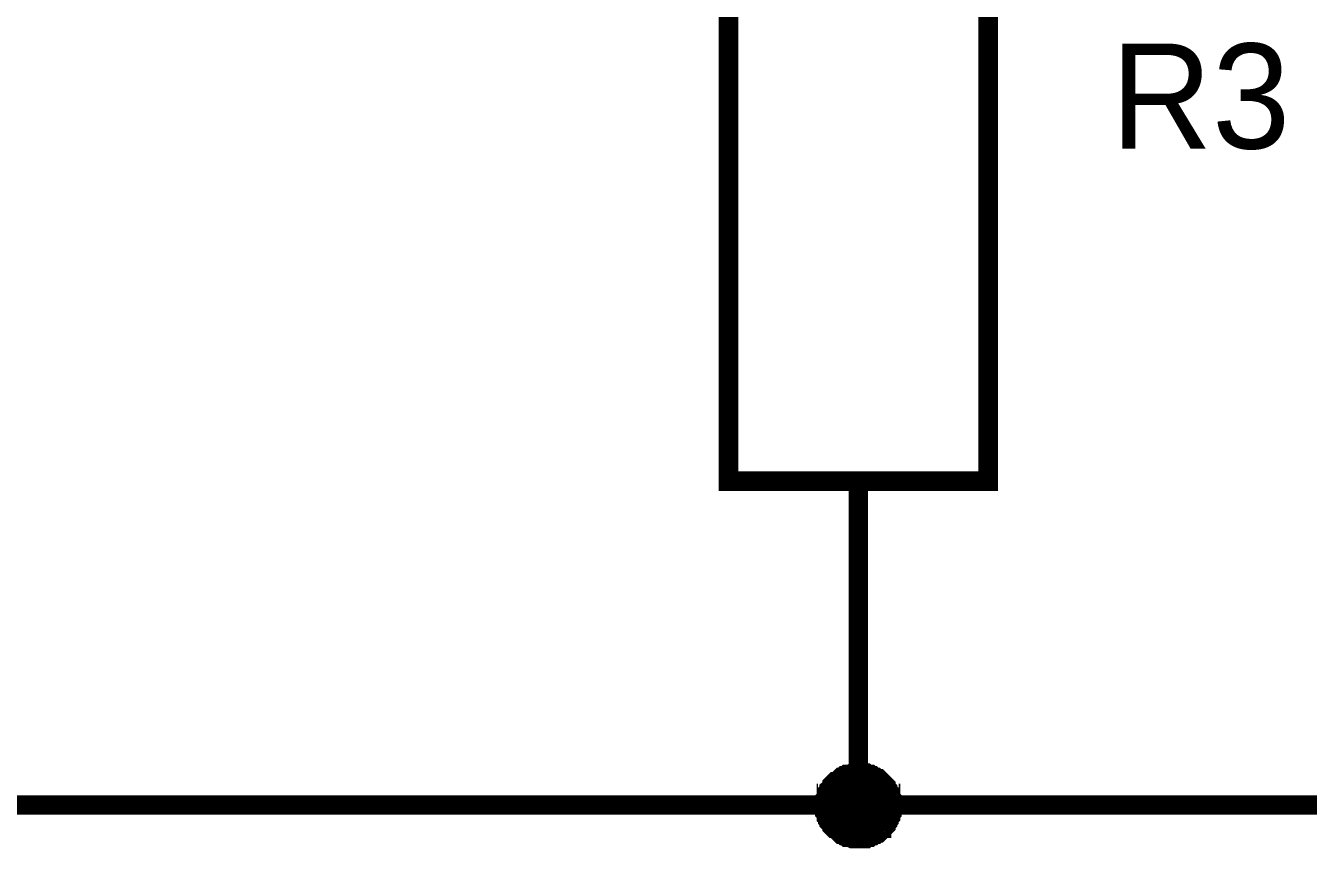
# Model space of a CAD drawing. Header units: millimetres. Extents: x 0 to 841, y 0 to 594.
# Drawn here: x 389.69 to 409.44, y 239.33 to 252 of the extents above; entities that cross this region are included whole.
import ezdxf

# ---------------------------------------------------------------- set-up
doc = ezdxf.new("R2010")
doc.units = ezdxf.units.MM
doc.layers.add('Sheet', color=255, linetype='Continuous')

msp = doc.modelspace()

# ---------------------------------------------------------------- linework, layer by layer
at = {"layer": 'Sheet'}
for points, const_width in [([(402.511, 239.999), (352.52, 239.999), (352.52, 339.987), (362.514, 339.987)], 0.3), ([(415.02, 245.995), (415.02, 239.999), (402.511, 239.999), (402.511, 242.492)], 0.3), ([(402.511, 244.985), (402.511, 242.492)], 0.3), ([(401.995, 239.999), (401.995, 240.021), (401.995, 240.044), (401.995, 240.066), (401.995, 240.088), (402.017, 240.111), (402.017, 240.133), (402.017, 240.178), (402.04, 240.178), (402.04, 240.201), (402.062, 240.223), (402.062, 240.246), (402.085, 240.268), (402.107, 240.291), (402.107, 240.313), (402.13, 240.336), (402.152, 240.358), (402.174, 240.358), (402.197, 240.38), (402.219, 240.403), (402.219, 240.403), (402.242, 240.425), (402.264, 240.425), (402.287, 240.448), (402.309, 240.448), (402.332, 240.47), (402.354, 240.47), (402.377, 240.47), (402.421, 240.493), (402.444, 240.493), (402.466, 240.493), (402.489, 240.493), (402.511, 240.493)], 0.3), ([(401.995, 239.999), (401.995, 240.021), (401.995, 240.044), (401.995, 240.066), (401.995, 240.088), (402.017, 240.111), (402.017, 240.133), (402.017, 240.178), (402.04, 240.178), (402.04, 240.201), (402.062, 240.223), (402.062, 240.246), (402.085, 240.268), (402.107, 240.291), (402.107, 240.313), (402.13, 240.336), (402.152, 240.358), (402.174, 240.358), (402.197, 240.38), (402.219, 240.403), (402.219, 240.403), (402.242, 240.425), (402.264, 240.425), (402.287, 240.448), (402.309, 240.448), (402.332, 240.47), (402.354, 240.47), (402.377, 240.47), (402.421, 240.493), (402.444, 240.493), (402.466, 240.493), (402.489, 240.493), (402.511, 240.493)], 0.3), ([(401.995, 239.999), (401.995, 240.021), (401.995, 240.044), (401.995, 240.066), (401.995, 240.088), (402.017, 240.111), (402.017, 240.133), (402.017, 240.178), (402.04, 240.178), (402.04, 240.201), (402.062, 240.223), (402.062, 240.246), (402.085, 240.268), (402.107, 240.291), (402.107, 240.313), (402.13, 240.336), (402.152, 240.358), (402.174, 240.358), (402.197, 240.38), (402.219, 240.403), (402.219, 240.403), (402.242, 240.425), (402.264, 240.425), (402.287, 240.448), (402.309, 240.448), (402.332, 240.47), (402.354, 240.47), (402.377, 240.47), (402.421, 240.493), (402.444, 240.493), (402.466, 240.493), (402.489, 240.493), (402.511, 240.493)], 0.3), ([(401.995, 239.999), (401.995, 240.021), (401.995, 240.044), (401.995, 240.066), (401.995, 240.088), (402.017, 240.111), (402.017, 240.133), (402.017, 240.178), (402.04, 240.178), (402.04, 240.201), (402.062, 240.223), (402.062, 240.246), (402.085, 240.268), (402.107, 240.291), (402.107, 240.313), (402.13, 240.336), (402.152, 240.358), (402.174, 240.358), (402.197, 240.38), (402.219, 240.403), (402.219, 240.403), (402.242, 240.425), (402.264, 240.425), (402.287, 240.448), (402.309, 240.448), (402.332, 240.47), (402.354, 240.47), (402.377, 240.47), (402.421, 240.493), (402.444, 240.493), (402.466, 240.493), (402.489, 240.493), (402.511, 240.493)], 0.3), ([(401.995, 239.999), (401.995, 240.021), (401.995, 240.044), (401.995, 240.066), (401.995, 240.088), (402.017, 240.111), (402.017, 240.133), (402.017, 240.178), (402.04, 240.178), (402.04, 240.201), (402.062, 240.223), (402.062, 240.246), (402.085, 240.268), (402.107, 240.291), (402.107, 240.313), (402.13, 240.336), (402.152, 240.358), (402.174, 240.358), (402.197, 240.38), (402.219, 240.403), (402.219, 240.403), (402.242, 240.425), (402.264, 240.425), (402.287, 240.448), (402.309, 240.448), (402.332, 240.47), (402.354, 240.47), (402.377, 240.47), (402.421, 240.493), (402.444, 240.493), (402.466, 240.493), (402.489, 240.493), (402.511, 240.493)], 0.0991), ([(401.995, 239.999), (401.995, 240.021), (401.995, 240.044), (401.995, 240.066), (401.995, 240.088), (402.017, 240.111), (402.017, 240.133), (402.017, 240.178), (402.04, 240.178), (402.04, 240.201), (402.062, 240.223), (402.062, 240.246), (402.085, 240.268), (402.107, 240.291), (402.107, 240.313), (402.13, 240.336), (402.152, 240.358), (402.174, 240.358), (402.197, 240.38), (402.219, 240.403), (402.219, 240.403), (402.242, 240.425), (402.264, 240.425), (402.287, 240.448), (402.309, 240.448), (402.332, 240.47), (402.354, 240.47), (402.377, 240.47), (402.421, 240.493), (402.444, 240.493), (402.466, 240.493), (402.489, 240.493), (402.511, 240.493)], 0.0991), ([(401.995, 239.999), (401.995, 240.021), (401.995, 240.044), (401.995, 240.066), (401.995, 240.088), (402.017, 240.111), (402.017, 240.133), (402.017, 240.178), (402.04, 240.178), (402.04, 240.201), (402.062, 240.223), (402.062, 240.246), (402.085, 240.268), (402.107, 240.291), (402.107, 240.313), (402.13, 240.336), (402.152, 240.358), (402.174, 240.358), (402.197, 240.38), (402.219, 240.403), (402.219, 240.403), (402.242, 240.425), (402.264, 240.425), (402.287, 240.448), (402.309, 240.448), (402.332, 240.47), (402.354, 240.47), (402.377, 240.47), (402.421, 240.493), (402.444, 240.493), (402.466, 240.493), (402.489, 240.493), (402.511, 240.493)], 0.0991), ([(401.995, 239.999), (401.995, 240.021), (401.995, 240.044), (401.995, 240.066), (401.995, 240.088), (402.017, 240.111), (402.017, 240.133), (402.017, 240.178), (402.04, 240.178), (402.04, 240.201), (402.062, 240.223), (402.062, 240.246), (402.085, 240.268), (402.107, 240.291), (402.107, 240.313), (402.13, 240.336), (402.152, 240.358), (402.174, 240.358), (402.197, 240.38), (402.219, 240.403), (402.219, 240.403), (402.242, 240.425), (402.264, 240.425), (402.287, 240.448), (402.309, 240.448), (402.332, 240.47), (402.354, 240.47), (402.377, 240.47), (402.421, 240.493), (402.444, 240.493), (402.466, 240.493), (402.489, 240.493), (402.511, 240.493)], 0.0991), ([(402.511, 240.493), (402.511, 240.493)], 0.3), ([(402.511, 240.493), (402.534, 240.493), (402.556, 240.493), (402.601, 240.493), (402.624, 240.493), (402.646, 240.47), (402.669, 240.47), (402.691, 240.47), (402.713, 240.448), (402.736, 240.448), (402.758, 240.425), (402.781, 240.425), (402.803, 240.403), (402.826, 240.403), (402.848, 240.38), (402.871, 240.358), (402.871, 240.358), (402.893, 240.336), (402.916, 240.313), (402.938, 240.291), (402.938, 240.268), (402.96, 240.246), (402.96, 240.223), (402.983, 240.201), (402.983, 240.178), (403.005, 240.178), (403.005, 240.133), (403.005, 240.111), (403.028, 240.088), (403.028, 240.066), (403.028, 240.044), (403.028, 240.021), (403.028, 239.999)], 0.3), ([(402.511, 240.493), (402.511, 240.493)], 0.3), ([(402.511, 240.493), (402.534, 240.493), (402.556, 240.493), (402.601, 240.493), (402.624, 240.493), (402.646, 240.47), (402.669, 240.47), (402.691, 240.47), (402.713, 240.448), (402.736, 240.448), (402.758, 240.425), (402.781, 240.425), (402.803, 240.403), (402.826, 240.403), (402.848, 240.38), (402.871, 240.358), (402.871, 240.358), (402.893, 240.336), (402.916, 240.313), (402.938, 240.291), (402.938, 240.268), (402.96, 240.246), (402.96, 240.223), (402.983, 240.201), (402.983, 240.178), (403.005, 240.178), (403.005, 240.133), (403.005, 240.111), (403.028, 240.088), (403.028, 240.066), (403.028, 240.044), (403.028, 240.021), (403.028, 239.999)], 0.3), ([(402.511, 240.493), (402.511, 240.493)], 0.3), ([(402.511, 240.493), (402.534, 240.493), (402.556, 240.493), (402.601, 240.493), (402.624, 240.493), (402.646, 240.47), (402.669, 240.47), (402.691, 240.47), (402.713, 240.448), (402.736, 240.448), (402.758, 240.425), (402.781, 240.425), (402.803, 240.403), (402.826, 240.403), (402.848, 240.38), (402.871, 240.358), (402.871, 240.358), (402.893, 240.336), (402.916, 240.313), (402.938, 240.291), (402.938, 240.268), (402.96, 240.246), (402.96, 240.223), (402.983, 240.201), (402.983, 240.178), (403.005, 240.178), (403.005, 240.133), (403.005, 240.111), (403.028, 240.088), (403.028, 240.066), (403.028, 240.044), (403.028, 240.021), (403.028, 239.999)], 0.3), ([(402.511, 240.493), (402.511, 240.493)], 0.3), ([(402.511, 240.493), (402.534, 240.493), (402.556, 240.493), (402.601, 240.493), (402.624, 240.493), (402.646, 240.47), (402.669, 240.47), (402.691, 240.47), (402.713, 240.448), (402.736, 240.448), (402.758, 240.425), (402.781, 240.425), (402.803, 240.403), (402.826, 240.403), (402.848, 240.38), (402.871, 240.358), (402.871, 240.358), (402.893, 240.336), (402.916, 240.313), (402.938, 240.291), (402.938, 240.268), (402.96, 240.246), (402.96, 240.223), (402.983, 240.201), (402.983, 240.178), (403.005, 240.178), (403.005, 240.133), (403.005, 240.111), (403.028, 240.088), (403.028, 240.066), (403.028, 240.044), (403.028, 240.021), (403.028, 239.999)], 0.3), ([(402.511, 240.493), (402.511, 240.493)], 0.0991), ([(402.511, 240.493), (402.534, 240.493), (402.556, 240.493), (402.601, 240.493), (402.624, 240.493), (402.646, 240.47), (402.669, 240.47), (402.691, 240.47), (402.713, 240.448), (402.736, 240.448), (402.758, 240.425), (402.781, 240.425), (402.803, 240.403), (402.826, 240.403), (402.848, 240.38), (402.871, 240.358), (402.871, 240.358), (402.893, 240.336), (402.916, 240.313), (402.938, 240.291), (402.938, 240.268), (402.96, 240.246), (402.96, 240.223), (402.983, 240.201), (402.983, 240.178), (403.005, 240.178), (403.005, 240.133), (403.005, 240.111), (403.028, 240.088), (403.028, 240.066), (403.028, 240.044), (403.028, 240.021), (403.028, 239.999)], 0.0991), ([(402.511, 240.493), (402.511, 240.493)], 0.0991), ([(402.511, 240.493), (402.534, 240.493), (402.556, 240.493), (402.601, 240.493), (402.624, 240.493), (402.646, 240.47), (402.669, 240.47), (402.691, 240.47), (402.713, 240.448), (402.736, 240.448), (402.758, 240.425), (402.781, 240.425), (402.803, 240.403), (402.826, 240.403), (402.848, 240.38), (402.871, 240.358), (402.871, 240.358), (402.893, 240.336), (402.916, 240.313), (402.938, 240.291), (402.938, 240.268), (402.96, 240.246), (402.96, 240.223), (402.983, 240.201), (402.983, 240.178), (403.005, 240.178), (403.005, 240.133), (403.005, 240.111), (403.028, 240.088), (403.028, 240.066), (403.028, 240.044), (403.028, 240.021), (403.028, 239.999)], 0.0991), ([(402.511, 240.493), (402.511, 240.493)], 0.0991), ([(402.511, 240.493), (402.534, 240.493), (402.556, 240.493), (402.601, 240.493), (402.624, 240.493), (402.646, 240.47), (402.669, 240.47), (402.691, 240.47), (402.713, 240.448), (402.736, 240.448), (402.758, 240.425), (402.781, 240.425), (402.803, 240.403), (402.826, 240.403), (402.848, 240.38), (402.871, 240.358), (402.871, 240.358), (402.893, 240.336), (402.916, 240.313), (402.938, 240.291), (402.938, 240.268), (402.96, 240.246), (402.96, 240.223), (402.983, 240.201), (402.983, 240.178), (403.005, 240.178), (403.005, 240.133), (403.005, 240.111), (403.028, 240.088), (403.028, 240.066), (403.028, 240.044), (403.028, 240.021), (403.028, 239.999)], 0.0991), ([(402.511, 240.493), (402.511, 240.493)], 0.0991), ([(402.511, 240.493), (402.534, 240.493), (402.556, 240.493), (402.601, 240.493), (402.624, 240.493), (402.646, 240.47), (402.669, 240.47), (402.691, 240.47), (402.713, 240.448), (402.736, 240.448), (402.758, 240.425), (402.781, 240.425), (402.803, 240.403), (402.826, 240.403), (402.848, 240.38), (402.871, 240.358), (402.871, 240.358), (402.893, 240.336), (402.916, 240.313), (402.938, 240.291), (402.938, 240.268), (402.96, 240.246), (402.96, 240.223), (402.983, 240.201), (402.983, 240.178), (403.005, 240.178), (403.005, 240.133), (403.005, 240.111), (403.028, 240.088), (403.028, 240.066), (403.028, 240.044), (403.028, 240.021), (403.028, 239.999)], 0.0991), ([(402.511, 239.482), (402.489, 239.482), (402.466, 239.482), (402.444, 239.482), (402.421, 239.482), (402.377, 239.505), (402.354, 239.505), (402.332, 239.505), (402.309, 239.527), (402.287, 239.527), (402.264, 239.549), (402.242, 239.549), (402.219, 239.572), (402.219, 239.572), (402.197, 239.594), (402.174, 239.617), (402.152, 239.639), (402.13, 239.639), (402.107, 239.662), (402.107, 239.684), (402.085, 239.707), (402.062, 239.729), (402.062, 239.752), (402.04, 239.774), (402.04, 239.797), (402.017, 239.819), (402.017, 239.841), (402.017, 239.864), (401.995, 239.886), (401.995, 239.909), (401.995, 239.954), (401.995, 239.976), (401.995, 239.999)], 0.3), ([(401.995, 239.999), (401.995, 239.999)], 0.3), ([(402.511, 239.482), (402.489, 239.482), (402.466, 239.482), (402.444, 239.482), (402.421, 239.482), (402.377, 239.505), (402.354, 239.505), (402.332, 239.505), (402.309, 239.527), (402.287, 239.527), (402.264, 239.549), (402.242, 239.549), (402.219, 239.572), (402.219, 239.572), (402.197, 239.594), (402.174, 239.617), (402.152, 239.639), (402.13, 239.639), (402.107, 239.662), (402.107, 239.684), (402.085, 239.707), (402.062, 239.729), (402.062, 239.752), (402.04, 239.774), (402.04, 239.797), (402.017, 239.819), (402.017, 239.841), (402.017, 239.864), (401.995, 239.886), (401.995, 239.909), (401.995, 239.954), (401.995, 239.976), (401.995, 239.999)], 0.3), ([(401.995, 239.999), (401.995, 239.999)], 0.3), ([(402.511, 239.482), (402.489, 239.482), (402.466, 239.482), (402.444, 239.482), (402.421, 239.482), (402.377, 239.505), (402.354, 239.505), (402.332, 239.505), (402.309, 239.527), (402.287, 239.527), (402.264, 239.549), (402.242, 239.549), (402.219, 239.572), (402.219, 239.572), (402.197, 239.594), (402.174, 239.617), (402.152, 239.639), (402.13, 239.639), (402.107, 239.662), (402.107, 239.684), (402.085, 239.707), (402.062, 239.729), (402.062, 239.752), (402.04, 239.774), (402.04, 239.797), (402.017, 239.819), (402.017, 239.841), (402.017, 239.864), (401.995, 239.886), (401.995, 239.909), (401.995, 239.954), (401.995, 239.976), (401.995, 239.999)], 0.3), ([(401.995, 239.999), (401.995, 239.999)], 0.3), ([(402.511, 239.482), (402.489, 239.482), (402.466, 239.482), (402.444, 239.482), (402.421, 239.482), (402.377, 239.505), (402.354, 239.505), (402.332, 239.505), (402.309, 239.527), (402.287, 239.527), (402.264, 239.549), (402.242, 239.549), (402.219, 239.572), (402.219, 239.572), (402.197, 239.594), (402.174, 239.617), (402.152, 239.639), (402.13, 239.639), (402.107, 239.662), (402.107, 239.684), (402.085, 239.707), (402.062, 239.729), (402.062, 239.752), (402.04, 239.774), (402.04, 239.797), (402.017, 239.819), (402.017, 239.841), (402.017, 239.864), (401.995, 239.886), (401.995, 239.909), (401.995, 239.954), (401.995, 239.976), (401.995, 239.999)], 0.3), ([(401.995, 239.999), (401.995, 239.999)], 0.3), ([(403.028, 239.999), (403.028, 239.976), (403.028, 239.954), (403.028, 239.909), (403.028, 239.886), (403.005, 239.864), (403.005, 239.841), (403.005, 239.819), (402.983, 239.797), (402.983, 239.774), (402.96, 239.752), (402.96, 239.729), (402.938, 239.707), (402.938, 239.684), (402.916, 239.662), (402.893, 239.639), (402.871, 239.639), (402.871, 239.617), (402.848, 239.594), (402.826, 239.572), (402.803, 239.572), (402.781, 239.549), (402.758, 239.549), (402.736, 239.527), (402.713, 239.527), (402.691, 239.505), (402.669, 239.505), (402.646, 239.505), (402.624, 239.482), (402.601, 239.482), (402.556, 239.482), (402.534, 239.482), (402.511, 239.482)], 0.3), ([(403.028, 239.999), (403.028, 239.976), (403.028, 239.954), (403.028, 239.909), (403.028, 239.886), (403.005, 239.864), (403.005, 239.841), (403.005, 239.819), (402.983, 239.797), (402.983, 239.774), (402.96, 239.752), (402.96, 239.729), (402.938, 239.707), (402.938, 239.684), (402.916, 239.662), (402.893, 239.639), (402.871, 239.639), (402.871, 239.617), (402.848, 239.594), (402.826, 239.572), (402.803, 239.572), (402.781, 239.549), (402.758, 239.549), (402.736, 239.527), (402.713, 239.527), (402.691, 239.505), (402.669, 239.505), (402.646, 239.505), (402.624, 239.482), (402.601, 239.482), (402.556, 239.482), (402.534, 239.482), (402.511, 239.482)], 0.3), ([(403.028, 239.999), (403.028, 239.976), (403.028, 239.954), (403.028, 239.909), (403.028, 239.886), (403.005, 239.864), (403.005, 239.841), (403.005, 239.819), (402.983, 239.797), (402.983, 239.774), (402.96, 239.752), (402.96, 239.729), (402.938, 239.707), (402.938, 239.684), (402.916, 239.662), (402.893, 239.639), (402.871, 239.639), (402.871, 239.617), (402.848, 239.594), (402.826, 239.572), (402.803, 239.572), (402.781, 239.549), (402.758, 239.549), (402.736, 239.527), (402.713, 239.527), (402.691, 239.505), (402.669, 239.505), (402.646, 239.505), (402.624, 239.482), (402.601, 239.482), (402.556, 239.482), (402.534, 239.482), (402.511, 239.482)], 0.3), ([(403.028, 239.999), (403.028, 239.976), (403.028, 239.954), (403.028, 239.909), (403.028, 239.886), (403.005, 239.864), (403.005, 239.841), (403.005, 239.819), (402.983, 239.797), (402.983, 239.774), (402.96, 239.752), (402.96, 239.729), (402.938, 239.707), (402.938, 239.684), (402.916, 239.662), (402.893, 239.639), (402.871, 239.639), (402.871, 239.617), (402.848, 239.594), (402.826, 239.572), (402.803, 239.572), (402.781, 239.549), (402.758, 239.549), (402.736, 239.527), (402.713, 239.527), (402.691, 239.505), (402.669, 239.505), (402.646, 239.505), (402.624, 239.482), (402.601, 239.482), (402.556, 239.482), (402.534, 239.482), (402.511, 239.482)], 0.3), ([(403.028, 239.999), (403.028, 239.999), (403.028, 239.999), (403.028, 239.999), (403.028, 239.999), (403.028, 239.999), (403.028, 239.999), (403.028, 239.999), (403.028, 239.999), (403.028, 239.999), (403.028, 239.999), (403.028, 239.999), (403.028, 239.999), (403.028, 239.999), (403.028, 239.999), (403.028, 239.999), (403.028, 239.999), (403.028, 239.999), (403.028, 239.999), (403.028, 239.999), (403.028, 239.999), (403.028, 239.999), (403.028, 239.999), (403.028, 239.999), (403.028, 239.999), (403.028, 239.999), (403.028, 239.999), (403.028, 239.999), (403.028, 239.999), (403.028, 239.999), (403.028, 239.999), (403.028, 239.999), (403.028, 239.999)], 0.3), ([(403.028, 239.999), (403.028, 239.999)], 0.3), ([(403.028, 239.999), (403.028, 239.999), (403.028, 239.999), (403.028, 239.999), (403.028, 239.999), (403.028, 239.999), (403.028, 239.999), (403.028, 239.999), (403.028, 239.999), (403.028, 239.999), (403.028, 239.999), (403.028, 239.999), (403.028, 239.999), (403.028, 239.999), (403.028, 239.999), (403.028, 239.999), (403.028, 239.999), (403.028, 239.999), (403.028, 239.999), (403.028, 239.999), (403.028, 239.999), (403.028, 239.999), (403.028, 239.999), (403.028, 239.999), (403.028, 239.999), (403.028, 239.999), (403.028, 239.999), (403.028, 239.999), (403.028, 239.999), (403.028, 239.999), (403.028, 239.999), (403.028, 239.999), (403.028, 239.999)], 0.3), ([(403.028, 239.999), (403.028, 239.999)], 0.3), ([(403.028, 239.999), (403.028, 239.999), (403.028, 239.999), (403.028, 239.999), (403.028, 239.999), (403.028, 239.999), (403.028, 239.999), (403.028, 239.999), (403.028, 239.999), (403.028, 239.999), (403.028, 239.999), (403.028, 239.999), (403.028, 239.999), (403.028, 239.999), (403.028, 239.999), (403.028, 239.999), (403.028, 239.999), (403.028, 239.999), (403.028, 239.999), (403.028, 239.999), (403.028, 239.999), (403.028, 239.999), (403.028, 239.999), (403.028, 239.999), (403.028, 239.999), (403.028, 239.999), (403.028, 239.999), (403.028, 239.999), (403.028, 239.999), (403.028, 239.999), (403.028, 239.999), (403.028, 239.999), (403.028, 239.999)], 0.3), ([(403.028, 239.999), (403.028, 239.999)], 0.3), ([(403.028, 239.999), (403.028, 239.999), (403.028, 239.999), (403.028, 239.999), (403.028, 239.999), (403.028, 239.999), (403.028, 239.999), (403.028, 239.999), (403.028, 239.999), (403.028, 239.999), (403.028, 239.999), (403.028, 239.999), (403.028, 239.999), (403.028, 239.999), (403.028, 239.999), (403.028, 239.999), (403.028, 239.999), (403.028, 239.999), (403.028, 239.999), (403.028, 239.999), (403.028, 239.999), (403.028, 239.999), (403.028, 239.999), (403.028, 239.999), (403.028, 239.999), (403.028, 239.999), (403.028, 239.999), (403.028, 239.999), (403.028, 239.999), (403.028, 239.999), (403.028, 239.999), (403.028, 239.999), (403.028, 239.999)], 0.3), ([(403.028, 239.999), (403.028, 239.999)], 0.3), ([(402.511, 239.482), (402.489, 239.482), (402.466, 239.482), (402.444, 239.482), (402.421, 239.482), (402.377, 239.505), (402.354, 239.505), (402.332, 239.505), (402.309, 239.527), (402.287, 239.527), (402.264, 239.549), (402.242, 239.549), (402.219, 239.572), (402.219, 239.572), (402.197, 239.594), (402.174, 239.617), (402.152, 239.639), (402.13, 239.639), (402.107, 239.662), (402.107, 239.684), (402.085, 239.707), (402.062, 239.729), (402.062, 239.752), (402.04, 239.774), (402.04, 239.797), (402.017, 239.819), (402.017, 239.841), (402.017, 239.864), (401.995, 239.886), (401.995, 239.909), (401.995, 239.954), (401.995, 239.976), (401.995, 239.999)], 0.0991), ([(401.995, 239.999), (401.995, 239.999)], 0.0991), ([(402.511, 239.482), (402.489, 239.482), (402.466, 239.482), (402.444, 239.482), (402.421, 239.482), (402.377, 239.505), (402.354, 239.505), (402.332, 239.505), (402.309, 239.527), (402.287, 239.527), (402.264, 239.549), (402.242, 239.549), (402.219, 239.572), (402.219, 239.572), (402.197, 239.594), (402.174, 239.617), (402.152, 239.639), (402.13, 239.639), (402.107, 239.662), (402.107, 239.684), (402.085, 239.707), (402.062, 239.729), (402.062, 239.752), (402.04, 239.774), (402.04, 239.797), (402.017, 239.819), (402.017, 239.841), (402.017, 239.864), (401.995, 239.886), (401.995, 239.909), (401.995, 239.954), (401.995, 239.976), (401.995, 239.999)], 0.0991), ([(401.995, 239.999), (401.995, 239.999)], 0.0991), ([(402.511, 239.482), (402.489, 239.482), (402.466, 239.482), (402.444, 239.482), (402.421, 239.482), (402.377, 239.505), (402.354, 239.505), (402.332, 239.505), (402.309, 239.527), (402.287, 239.527), (402.264, 239.549), (402.242, 239.549), (402.219, 239.572), (402.219, 239.572), (402.197, 239.594), (402.174, 239.617), (402.152, 239.639), (402.13, 239.639), (402.107, 239.662), (402.107, 239.684), (402.085, 239.707), (402.062, 239.729), (402.062, 239.752), (402.04, 239.774), (402.04, 239.797), (402.017, 239.819), (402.017, 239.841), (402.017, 239.864), (401.995, 239.886), (401.995, 239.909), (401.995, 239.954), (401.995, 239.976), (401.995, 239.999)], 0.0991), ([(401.995, 239.999), (401.995, 239.999)], 0.0991), ([(402.511, 239.482), (402.489, 239.482), (402.466, 239.482), (402.444, 239.482), (402.421, 239.482), (402.377, 239.505), (402.354, 239.505), (402.332, 239.505), (402.309, 239.527), (402.287, 239.527), (402.264, 239.549), (402.242, 239.549), (402.219, 239.572), (402.219, 239.572), (402.197, 239.594), (402.174, 239.617), (402.152, 239.639), (402.13, 239.639), (402.107, 239.662), (402.107, 239.684), (402.085, 239.707), (402.062, 239.729), (402.062, 239.752), (402.04, 239.774), (402.04, 239.797), (402.017, 239.819), (402.017, 239.841), (402.017, 239.864), (401.995, 239.886), (401.995, 239.909), (401.995, 239.954), (401.995, 239.976), (401.995, 239.999)], 0.0991), ([(401.995, 239.999), (401.995, 239.999)], 0.0991), ([(403.028, 239.999), (403.028, 239.976), (403.028, 239.954), (403.028, 239.909), (403.028, 239.886), (403.005, 239.864), (403.005, 239.841), (403.005, 239.819), (402.983, 239.797), (402.983, 239.774), (402.96, 239.752), (402.96, 239.729), (402.938, 239.707), (402.938, 239.684), (402.916, 239.662), (402.893, 239.639), (402.871, 239.639), (402.871, 239.617), (402.848, 239.594), (402.826, 239.572), (402.803, 239.572), (402.781, 239.549), (402.758, 239.549), (402.736, 239.527), (402.713, 239.527), (402.691, 239.505), (402.669, 239.505), (402.646, 239.505), (402.624, 239.482), (402.601, 239.482), (402.556, 239.482), (402.534, 239.482), (402.511, 239.482)], 0.0991), ([(403.028, 239.999), (403.028, 239.976), (403.028, 239.954), (403.028, 239.909), (403.028, 239.886), (403.005, 239.864), (403.005, 239.841), (403.005, 239.819), (402.983, 239.797), (402.983, 239.774), (402.96, 239.752), (402.96, 239.729), (402.938, 239.707), (402.938, 239.684), (402.916, 239.662), (402.893, 239.639), (402.871, 239.639), (402.871, 239.617), (402.848, 239.594), (402.826, 239.572), (402.803, 239.572), (402.781, 239.549), (402.758, 239.549), (402.736, 239.527), (402.713, 239.527), (402.691, 239.505), (402.669, 239.505), (402.646, 239.505), (402.624, 239.482), (402.601, 239.482), (402.556, 239.482), (402.534, 239.482), (402.511, 239.482)], 0.0991), ([(403.028, 239.999), (403.028, 239.976), (403.028, 239.954), (403.028, 239.909), (403.028, 239.886), (403.005, 239.864), (403.005, 239.841), (403.005, 239.819), (402.983, 239.797), (402.983, 239.774), (402.96, 239.752), (402.96, 239.729), (402.938, 239.707), (402.938, 239.684), (402.916, 239.662), (402.893, 239.639), (402.871, 239.639), (402.871, 239.617), (402.848, 239.594), (402.826, 239.572), (402.803, 239.572), (402.781, 239.549), (402.758, 239.549), (402.736, 239.527), (402.713, 239.527), (402.691, 239.505), (402.669, 239.505), (402.646, 239.505), (402.624, 239.482), (402.601, 239.482), (402.556, 239.482), (402.534, 239.482), (402.511, 239.482)], 0.0991), ([(403.028, 239.999), (403.028, 239.976), (403.028, 239.954), (403.028, 239.909), (403.028, 239.886), (403.005, 239.864), (403.005, 239.841), (403.005, 239.819), (402.983, 239.797), (402.983, 239.774), (402.96, 239.752), (402.96, 239.729), (402.938, 239.707), (402.938, 239.684), (402.916, 239.662), (402.893, 239.639), (402.871, 239.639), (402.871, 239.617), (402.848, 239.594), (402.826, 239.572), (402.803, 239.572), (402.781, 239.549), (402.758, 239.549), (402.736, 239.527), (402.713, 239.527), (402.691, 239.505), (402.669, 239.505), (402.646, 239.505), (402.624, 239.482), (402.601, 239.482), (402.556, 239.482), (402.534, 239.482), (402.511, 239.482)], 0.0991), ([(403.028, 239.999), (403.028, 239.999), (403.028, 239.999), (403.028, 239.999), (403.028, 239.999), (403.028, 239.999), (403.028, 239.999), (403.028, 239.999), (403.028, 239.999), (403.028, 239.999), (403.028, 239.999), (403.028, 239.999), (403.028, 239.999), (403.028, 239.999), (403.028, 239.999), (403.028, 239.999), (403.028, 239.999), (403.028, 239.999), (403.028, 239.999), (403.028, 239.999), (403.028, 239.999), (403.028, 239.999), (403.028, 239.999), (403.028, 239.999), (403.028, 239.999), (403.028, 239.999), (403.028, 239.999), (403.028, 239.999), (403.028, 239.999), (403.028, 239.999), (403.028, 239.999), (403.028, 239.999), (403.028, 239.999)], 0.0991), ([(403.028, 239.999), (403.028, 239.999)], 0.0991), ([(403.028, 239.999), (403.028, 239.999), (403.028, 239.999), (403.028, 239.999), (403.028, 239.999), (403.028, 239.999), (403.028, 239.999), (403.028, 239.999), (403.028, 239.999), (403.028, 239.999), (403.028, 239.999), (403.028, 239.999), (403.028, 239.999), (403.028, 239.999), (403.028, 239.999), (403.028, 239.999), (403.028, 239.999), (403.028, 239.999), (403.028, 239.999), (403.028, 239.999), (403.028, 239.999), (403.028, 239.999), (403.028, 239.999), (403.028, 239.999), (403.028, 239.999), (403.028, 239.999), (403.028, 239.999), (403.028, 239.999), (403.028, 239.999), (403.028, 239.999), (403.028, 239.999), (403.028, 239.999), (403.028, 239.999)], 0.0991), ([(403.028, 239.999), (403.028, 239.999)], 0.0991), ([(403.028, 239.999), (403.028, 239.999), (403.028, 239.999), (403.028, 239.999), (403.028, 239.999), (403.028, 239.999), (403.028, 239.999), (403.028, 239.999), (403.028, 239.999), (403.028, 239.999), (403.028, 239.999), (403.028, 239.999), (403.028, 239.999), (403.028, 239.999), (403.028, 239.999), (403.028, 239.999), (403.028, 239.999), (403.028, 239.999), (403.028, 239.999), (403.028, 239.999), (403.028, 239.999), (403.028, 239.999), (403.028, 239.999), (403.028, 239.999), (403.028, 239.999), (403.028, 239.999), (403.028, 239.999), (403.028, 239.999), (403.028, 239.999), (403.028, 239.999), (403.028, 239.999), (403.028, 239.999), (403.028, 239.999)], 0.0991), ([(403.028, 239.999), (403.028, 239.999)], 0.0991), ([(403.028, 239.999), (403.028, 239.999), (403.028, 239.999), (403.028, 239.999), (403.028, 239.999), (403.028, 239.999), (403.028, 239.999), (403.028, 239.999), (403.028, 239.999), (403.028, 239.999), (403.028, 239.999), (403.028, 239.999), (403.028, 239.999), (403.028, 239.999), (403.028, 239.999), (403.028, 239.999), (403.028, 239.999), (403.028, 239.999), (403.028, 239.999), (403.028, 239.999), (403.028, 239.999), (403.028, 239.999), (403.028, 239.999), (403.028, 239.999), (403.028, 239.999), (403.028, 239.999), (403.028, 239.999), (403.028, 239.999), (403.028, 239.999), (403.028, 239.999), (403.028, 239.999), (403.028, 239.999), (403.028, 239.999)], 0.0991), ([(403.028, 239.999), (403.028, 239.999)], 0.0991)]:
    msp.add_lwpolyline(points, dxfattribs=dict(at, const_width=const_width))
at = {"layer": 'Sheet', "const_width": 0.3}
msp.add_lwpolyline([(400.513, 254.979), (404.51, 254.979), (404.51, 244.985), (400.513, 244.985), (400.513, 254.979)], close=True, dxfattribs=at)
at = {"layer": 'Sheet', "const_width": 0.508}
msp.add_lwpolyline([(402.246, 240, 1), (402.754, 240, 1)], format="xyb", close=True, dxfattribs=at)

# ---------------------------------------------------------------- texts
at = {"layer": 'Sheet'}
msp.add_text('R3', height=1.6171, dxfattribs=at).set_placement((406.396, 250.105))

doc.saveas('drawing.dxf')
